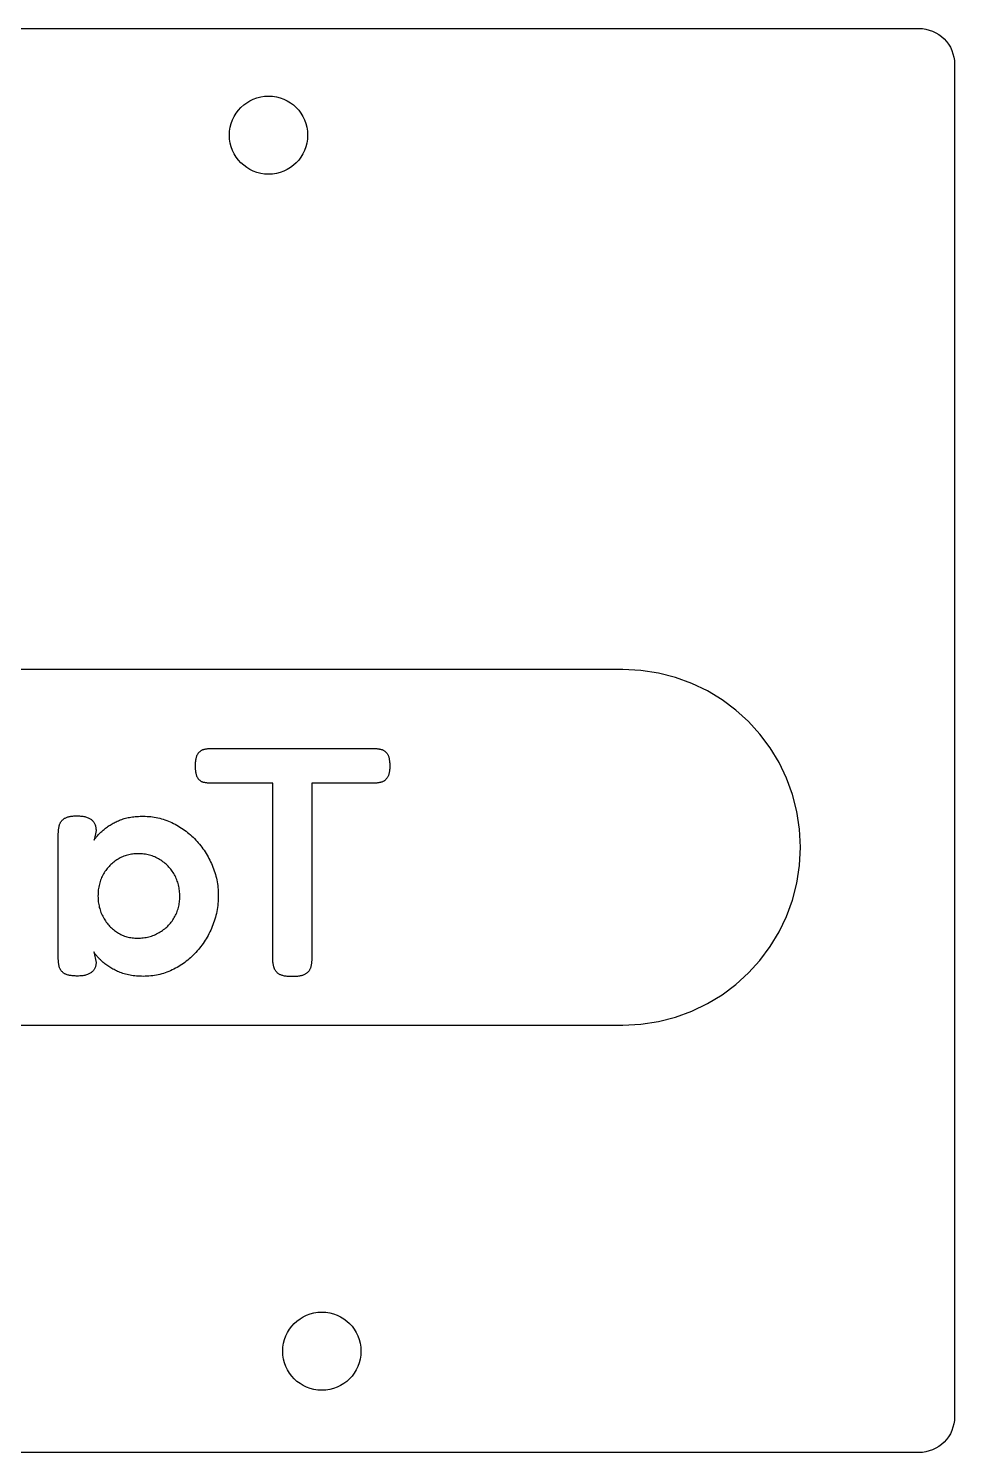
# Model space of a CAD drawing. Extents: x 3 to 102.9, y 3 to 69.3.
# Drawn here: x 76.85 to 102.9, y 29.25 to 69.3 of the extents above; entities that cross this region are included whole.
import ezdxf

# ---------------------------------------------------------------- set-up
doc = ezdxf.new("R2010")
doc.units = 0
doc.layers.add('CUT', color=1, linetype='CONTINUOUS')
doc.layers.add('ENGRAVE', color=7, linetype='CONTINUOUS')

msp = doc.modelspace()

# ---------------------------------------------------------------- linework, layer by layer
at = {"layer": 'CUT'}
msp.add_lwpolyline([(4, 69.3), (9.7, 69.3), (9.7, 66.3), (23.5, 66.3), (23.5, 69.3), (101.9, 69.3, -0.414214), (102.9, 68.3), (102.9, 30.25, -0.414214), (101.9, 29.25), (4, 29.25, -0.414214), (3, 30.25), (3, 68.3, -0.414214)], format="xyb", close=True, dxfattribs=at)
for centre in [(83.6, 66.3), (85.1, 32.1)]:
    msp.add_circle(centre, 1.1, dxfattribs=at)
at = {"layer": 'ENGRAVE'}
msp.add_lwpolyline([(66.274, 41.272), (93.566, 41.272), (94.077, 41.2978), (94.5733, 41.3736), (95.0523, 41.4969), (95.5116, 41.6651), (95.9487, 41.8758), (96.3609, 42.1263), (96.7459, 42.4142), (97.101, 42.737), (97.4238, 43.0921), (97.7117, 43.4771), (97.9622, 43.8893), (98.1729, 44.3264), (98.3411, 44.7857), (98.4644, 45.2647), (98.5402, 45.761), (98.566, 46.272), (98.5402, 46.783), (98.4644, 47.2793), (98.3411, 47.7583), (98.1729, 48.2176), (97.9622, 48.6547), (97.7117, 49.0669), (97.4238, 49.4519), (97.101, 49.807), (96.7459, 50.1298), (96.3609, 50.4177), (95.9487, 50.6682), (95.5116, 50.8789), (95.0523, 51.0471), (94.5733, 51.1704), (94.077, 51.2462), (93.566, 51.272), (72.207, 51.272)], dxfattribs=at)
for points in [[(82.02, 49.053), (86.524, 49.053), (86.5399, 49.0529), (86.5557, 49.0526), (86.5714, 49.0521), (86.587, 49.0513), (86.6025, 49.0504), (86.6179, 49.0492), (86.6333, 49.0478), (86.6485, 49.0463), (86.6636, 49.0445), (86.6787, 49.0425), (86.6936, 49.0402), (86.7085, 49.0378), (86.7233, 49.0352), (86.7379, 49.0323), (86.7525, 49.0293), (86.767, 49.026), (86.7811, 49.0221), (86.7947, 49.0177), (86.8081, 49.0127), (86.821, 49.007), (86.8335, 49.0008), (86.8457, 48.994), (86.8575, 48.9866), (86.8689, 48.9786), (86.8799, 48.97), (86.8905, 48.9608), (86.9007, 48.951), (86.9106, 48.9406), (86.92, 48.9296), (86.9291, 48.918), (86.9377, 48.9058), (86.946, 48.893), (86.9536, 48.8792), (86.9608, 48.8645), (86.9675, 48.8488), (86.9737, 48.8322), (86.9795, 48.8147), (86.9847, 48.7961), (86.9895, 48.7767), (86.9938, 48.7562), (86.9975, 48.7349), (87.0008, 48.7125), (87.0036, 48.6892), (87.0059, 48.6649), (87.0077, 48.6396), (87.009, 48.6134), (87.0097, 48.5862), (87.01, 48.558), (87.0097, 48.5298), (87.0089, 48.5026), (87.0076, 48.4765), (87.0057, 48.4513), (87.0033, 48.4272), (87.0003, 48.404), (86.9968, 48.3819), (86.9928, 48.3607), (86.9882, 48.3406), (86.983, 48.3215), (86.9774, 48.3034), (86.9712, 48.2863), (86.9644, 48.2702), (86.9572, 48.2551), (86.9494, 48.2411), (86.941, 48.228), (86.9322, 48.2156), (86.9231, 48.2037), (86.9137, 48.1925), (86.904, 48.1818), (86.894, 48.1718), (86.8837, 48.1623), (86.873, 48.1534), (86.862, 48.1451), (86.8507, 48.1374), (86.839, 48.1302), (86.827, 48.1236), (86.8147, 48.1176), (86.8021, 48.1121), (86.7891, 48.1072), (86.7757, 48.1028), (86.762, 48.099), (86.7482, 48.0957), (86.7343, 48.0927), (86.7202, 48.0898), (86.706, 48.0872), (86.6916, 48.0848), (86.677, 48.0825), (86.6623, 48.0805), (86.6475, 48.0787), (86.6325, 48.0772), (86.6174, 48.0758), (86.6022, 48.0746), (86.5868, 48.0737), (86.5713, 48.0729), (86.5556, 48.0724), (86.5399, 48.0721), (86.524, 48.072), (84.818, 48.072), (84.818, 43.192), (84.8179, 43.1726), (84.8176, 43.1535), (84.817, 43.1347), (84.8163, 43.116), (84.8153, 43.0977), (84.8142, 43.0796), (84.8127, 43.0617), (84.8111, 43.0441), (84.8093, 43.0268), (84.8072, 43.0096), (84.8049, 42.9928), (84.8024, 42.9761), (84.7996, 42.9597), (84.7967, 42.9436), (84.7934, 42.9277), (84.79, 42.912), (84.7863, 42.8968), (84.7818, 42.882), (84.7766, 42.8675), (84.7707, 42.8533), (84.764, 42.8395), (84.7567, 42.8261), (84.7486, 42.813), (84.7398, 42.8002), (84.7302, 42.7879), (84.7199, 42.7758), (84.7089, 42.7641), (84.6972, 42.7528), (84.6847, 42.7418), (84.6715, 42.7312), (84.6576, 42.7209), (84.643, 42.711), (84.6277, 42.7016), (84.6114, 42.6927), (84.594, 42.6845), (84.5757, 42.6769), (84.5563, 42.6699), (84.536, 42.6635), (84.5146, 42.6577), (84.4922, 42.6525), (84.4689, 42.6479), (84.4445, 42.644), (84.4191, 42.6406), (84.3927, 42.6379), (84.3653, 42.6357), (84.3369, 42.6342), (84.3074, 42.6333), (84.277, 42.633), (84.2442, 42.6333), (84.2126, 42.6341), (84.1823, 42.6355), (84.1531, 42.6375), (84.1251, 42.6401), (84.0983, 42.6432), (84.0727, 42.6469), (84.0482, 42.6511), (84.025, 42.656), (84.003, 42.6614), (83.9822, 42.6674), (83.9626, 42.6739), (83.9441, 42.6811), (83.9269, 42.6888), (83.9108, 42.6971), (83.896, 42.706), (83.8819, 42.7154), (83.8684, 42.7252), (83.8556, 42.7353), (83.8435, 42.7459), (83.832, 42.7569), (83.8212, 42.7682), (83.811, 42.78), (83.8015, 42.7921), (83.7926, 42.8046), (83.7844, 42.8176), (83.7769, 42.8308), (83.77, 42.8445), (83.7638, 42.8586), (83.7582, 42.873), (83.7533, 42.8878), (83.749, 42.903), (83.7452, 42.9187), (83.7416, 42.9346), (83.7382, 42.9507), (83.7351, 42.9671), (83.7323, 42.9838), (83.7296, 43.0006), (83.7273, 43.0178), (83.7251, 43.0351), (83.7232, 43.0527), (83.7216, 43.0706), (83.7202, 43.0887), (83.719, 43.107), (83.7182, 43.1257), (83.7175, 43.1445), (83.7171, 43.1636), (83.717, 43.183), (83.717, 48.072), (82.029, 48.072), (82.012, 48.0721), (81.9953, 48.0723), (81.9787, 48.0728), (81.9623, 48.0733), (81.9461, 48.0741), (81.9301, 48.0751), (81.9143, 48.0762), (81.8988, 48.0775), (81.8834, 48.079), (81.8682, 48.0807), (81.8533, 48.0826), (81.8386, 48.0847), (81.8241, 48.0869), (81.8098, 48.0894), (81.7958, 48.0921), (81.782, 48.095), (81.7683, 48.0981), (81.755, 48.1019), (81.7421, 48.1064), (81.7295, 48.1115), (81.7173, 48.1172), (81.7054, 48.1236), (81.694, 48.1307), (81.6829, 48.1384), (81.6721, 48.1467), (81.6618, 48.1557), (81.6517, 48.1653), (81.6421, 48.1756), (81.6328, 48.1865), (81.6238, 48.198), (81.6152, 48.2102), (81.607, 48.223), (81.5994, 48.2366), (81.5922, 48.2512), (81.5855, 48.2668), (81.5793, 48.2834), (81.5735, 48.3009), (81.5683, 48.3194), (81.5635, 48.3389), (81.5593, 48.3594), (81.5555, 48.3808), (81.5522, 48.4032), (81.5494, 48.4266), (81.5471, 48.451), (81.5453, 48.4763), (81.544, 48.5025), (81.5433, 48.5298), (81.543, 48.558), (81.5433, 48.5862), (81.544, 48.6134), (81.5453, 48.6396), (81.5471, 48.6649), (81.5494, 48.6892), (81.5522, 48.7125), (81.5555, 48.7349), (81.5592, 48.7562), (81.5635, 48.7767), (81.5683, 48.7961), (81.5735, 48.8147), (81.5793, 48.8322), (81.5855, 48.8488), (81.5922, 48.8645), (81.5994, 48.8792), (81.607, 48.893), (81.6152, 48.9058), (81.6238, 48.918), (81.6327, 48.9296), (81.6419, 48.9406), (81.6514, 48.951), (81.6612, 48.9608), (81.6714, 48.97), (81.6819, 48.9786), (81.6927, 48.9866), (81.7038, 48.994), (81.7152, 49.0008), (81.727, 49.007), (81.739, 49.0127), (81.7514, 49.0177), (81.764, 49.0221), (81.777, 49.026), (81.7903, 49.0293), (81.8038, 49.0323), (81.8175, 49.0352), (81.8316, 49.0378), (81.8458, 49.0402), (81.8604, 49.0425), (81.8752, 49.0445), (81.8902, 49.0462), (81.9056, 49.0478), (81.9211, 49.0492), (81.937, 49.0504), (81.9531, 49.0513), (81.9694, 49.0521), (81.986, 49.0526), (82.0029, 49.0529)], [(78.223, 42.651), (78.1915, 42.6513), (78.1611, 42.6521), (78.1318, 42.6535), (78.1036, 42.6555), (78.0765, 42.6581), (78.0505, 42.6612), (78.0256, 42.6649), (78.0018, 42.6691), (77.9791, 42.674), (77.9575, 42.6794), (77.937, 42.6854), (77.9176, 42.6919), (77.8993, 42.6991), (77.8821, 42.7068), (77.866, 42.7151), (77.851, 42.724), (77.8371, 42.7334), (77.8239, 42.7433), (77.8113, 42.7536), (77.7994, 42.7643), (77.7882, 42.7754), (77.7777, 42.787), (77.7678, 42.7991), (77.7586, 42.8115), (77.7501, 42.8244), (77.7422, 42.8377), (77.735, 42.8514), (77.7285, 42.8655), (77.7226, 42.88), (77.7174, 42.8949), (77.7129, 42.9103), (77.709, 42.926), (77.7057, 42.9422), (77.7027, 42.9587), (77.6998, 42.9753), (77.6972, 42.9922), (77.6948, 43.0093), (77.6925, 43.0265), (77.6905, 43.044), (77.6887, 43.0617), (77.6872, 43.0797), (77.6858, 43.0978), (77.6846, 43.1161), (77.6837, 43.1347), (77.6829, 43.1534), (77.6824, 43.1724), (77.6821, 43.1916), (77.682, 43.211), (77.682, 46.568), (77.6821, 46.5885), (77.6824, 46.6087), (77.6829, 46.6287), (77.6837, 46.6485), (77.6846, 46.6679), (77.6858, 46.6872), (77.6872, 46.7061), (77.6887, 46.7249), (77.6905, 46.7434), (77.6925, 46.7616), (77.6948, 46.7796), (77.6972, 46.7974), (77.6998, 46.8149), (77.7027, 46.8322), (77.7057, 46.8492), (77.709, 46.866), (77.7129, 46.8823), (77.7173, 46.8982), (77.7224, 46.9137), (77.7282, 46.9288), (77.7345, 46.9435), (77.7415, 46.9577), (77.7491, 46.9716), (77.7574, 46.985), (77.7663, 46.998), (77.7758, 47.0106), (77.786, 47.0227), (77.7969, 47.0345), (77.8084, 47.0458), (77.8206, 47.0566), (77.8335, 47.067), (77.847, 47.077), (77.8613, 47.0864), (77.8767, 47.0953), (77.8932, 47.1035), (77.911, 47.1111), (77.9298, 47.1181), (77.9498, 47.1245), (77.971, 47.1303), (77.9934, 47.1355), (78.0169, 47.1401), (78.0415, 47.144), (78.0674, 47.1474), (78.0944, 47.1501), (78.1225, 47.1523), (78.1518, 47.1538), (78.1823, 47.1547), (78.214, 47.155), (78.2477, 47.1546), (78.2804, 47.1533), (78.3119, 47.1512), (78.3422, 47.1483), (78.3714, 47.1445), (78.3995, 47.1399), (78.4265, 47.1345), (78.4522, 47.1282), (78.4769, 47.1212), (78.5004, 47.1133), (78.5227, 47.1046), (78.5439, 47.0951), (78.5639, 47.0848), (78.5828, 47.0737), (78.6005, 47.0617), (78.617, 47.049), (78.6326, 47.0355), (78.6472, 47.0212), (78.6608, 47.0062), (78.6734, 46.9903), (78.685, 46.9738), (78.6956, 46.9564), (78.7052, 46.9383), (78.7137, 46.9195), (78.7213, 46.8999), (78.7279, 46.8796), (78.7334, 46.8585), (78.7379, 46.8367), (78.7415, 46.8141), (78.744, 46.7908), (78.7455, 46.7668), (78.746, 46.742), (78.691, 46.476), (78.7061, 46.4966), (78.7217, 46.517), (78.7378, 46.5374), (78.7544, 46.5576), (78.7715, 46.5777), (78.7891, 46.5977), (78.8072, 46.6176), (78.8259, 46.6374), (78.845, 46.6571), (78.8647, 46.6766), (78.8848, 46.6961), (78.9055, 46.7155), (78.9266, 46.7348), (78.9482, 46.7539), (78.9704, 46.773), (78.993, 46.792), (79.0164, 46.8107), (79.0403, 46.8291), (79.0648, 46.847), (79.09, 46.8646), (79.1157, 46.8817), (79.142, 46.8985), (79.1689, 46.9148), (79.1964, 46.9308), (79.2245, 46.9463), (79.2532, 46.9615), (79.2825, 46.9762), (79.3124, 46.9906), (79.3429, 47.0045), (79.374, 47.0181), (79.4057, 47.0312), (79.438, 47.044), (79.4711, 47.0563), (79.5051, 47.0679), (79.54, 47.0786), (79.5758, 47.0885), (79.6125, 47.0976), (79.6502, 47.1058), (79.6887, 47.1133), (79.7281, 47.12), (79.7685, 47.1259), (79.8097, 47.131), (79.8519, 47.1353), (79.8949, 47.1388), (79.9388, 47.1415), (79.9837, 47.1434), (80.0294, 47.1446), (80.076, 47.145), (80.1285, 47.1443), (80.1807, 47.1422), (80.2326, 47.1388), (80.2841, 47.1339), (80.3354, 47.1277), (80.3863, 47.12), (80.4369, 47.111), (80.4871, 47.1005), (80.5371, 47.0886), (80.5867, 47.0754), (80.636, 47.0607), (80.685, 47.0446), (80.7337, 47.0271), (80.7821, 47.0081), (80.8302, 46.9878), (80.878, 46.966), (80.9253, 46.9432), (80.9719, 46.9193), (81.0178, 46.8944), (81.063, 46.8685), (81.1076, 46.8415), (81.1515, 46.8135), (81.1946, 46.7845), (81.2371, 46.7544), (81.2789, 46.7232), (81.32, 46.6911), (81.3604, 46.6578), (81.4001, 46.6236), (81.4392, 46.5883), (81.4775, 46.5519), (81.5151, 46.5145), (81.552, 46.476), (81.5883, 46.4367), (81.6235, 46.3966), (81.6578, 46.3559), (81.6912, 46.3146), (81.7235, 46.2725), (81.7549, 46.2298), (81.7853, 46.1863), (81.8148, 46.1423), (81.8432, 46.0975), (81.8708, 46.052), (81.8973, 46.0059), (81.923, 45.9591), (81.9476, 45.9116), (81.9714, 45.8634), (81.9942, 45.8145), (82.016, 45.765), (82.0365, 45.7149), (82.0557, 45.6645), (82.0736, 45.6136), (82.0901, 45.5623), (82.1053, 45.5107), (82.1191, 45.4586), (82.1317, 45.4062), (82.1429, 45.3534), (82.1528, 45.3002), (82.1613, 45.2466), (82.1686, 45.1926), (82.1745, 45.1382), (82.1791, 45.0835), (82.1824, 45.0284), (82.1843, 44.9729), (82.185, 44.917), (82.1843, 44.8587), (82.1824, 44.8009), (82.1791, 44.7436), (82.1745, 44.6867), (82.1686, 44.6304), (82.1613, 44.5744), (82.1528, 44.519), (82.1429, 44.464), (82.1317, 44.4095), (82.1191, 44.3554), (82.1053, 44.3019), (82.0901, 44.2487), (82.0736, 44.1961), (82.0557, 44.1439), (82.0365, 44.0922), (82.016, 44.041), (81.9942, 43.9902), (81.9715, 43.9401), (81.9478, 43.8908), (81.9233, 43.8422), (81.8979, 43.7944), (81.8716, 43.7473), (81.8443, 43.7009), (81.8161, 43.6552), (81.787, 43.6103), (81.757, 43.5661), (81.726, 43.5227), (81.6941, 43.4799), (81.6613, 43.4379), (81.6275, 43.3965), (81.5927, 43.3559), (81.557, 43.316), (81.5205, 43.277), (81.4832, 43.239), (81.4453, 43.2022), (81.4066, 43.1664), (81.3672, 43.1317), (81.3272, 43.098), (81.2864, 43.0655), (81.2449, 43.034), (81.2027, 43.0036), (81.1597, 42.9743), (81.1161, 42.946), (81.0717, 42.9189), (81.0266, 42.8928), (80.9808, 42.8678), (80.9343, 42.8439), (80.887, 42.821), (80.8394, 42.7992), (80.7913, 42.7789), (80.7428, 42.7599), (80.6939, 42.7424), (80.6446, 42.7263), (80.5949, 42.7116), (80.5448, 42.6984), (80.4942, 42.6865), (80.4433, 42.676), (80.392, 42.667), (80.3403, 42.6593), (80.2882, 42.6531), (80.2357, 42.6482), (80.1829, 42.6448), (80.1296, 42.6427), (80.076, 42.642), (80.026, 42.6425), (79.977, 42.6439), (79.9288, 42.6463), (79.8816, 42.6497), (79.8353, 42.654), (79.7899, 42.6593), (79.7455, 42.6656), (79.702, 42.6729), (79.6594, 42.6811), (79.6178, 42.6903), (79.5771, 42.7005), (79.5374, 42.7116), (79.4986, 42.7237), (79.4608, 42.7368), (79.4239, 42.7509), (79.388, 42.766), (79.3528, 42.7815), (79.3185, 42.7974), (79.285, 42.8135), (79.2524, 42.8299), (79.2207, 42.8467), (79.1899, 42.8637), (79.1599, 42.881), (79.1307, 42.8986), (79.1025, 42.9165), (79.0751, 42.9347), (79.0486, 42.9532), (79.0229, 42.972), (78.9982, 42.9911), (78.9742, 43.0104), (78.9512, 43.0301), (78.929, 43.05), (78.9076, 43.0699), (78.887, 43.0895), (78.8672, 43.1087), (78.8482, 43.1276), (78.8299, 43.1462), (78.8125, 43.1645), (78.7958, 43.1825), (78.7799, 43.2001), (78.7648, 43.2175), (78.7504, 43.2345), (78.7369, 43.2512), (78.7241, 43.2675), (78.7121, 43.2836), (78.701, 43.2994), (78.6906, 43.3148), (78.681, 43.33), (78.746, 43.027), (78.7455, 43.0055), (78.744, 42.9846), (78.7415, 42.9643), (78.7379, 42.9445), (78.7334, 42.9253), (78.7279, 42.9067), (78.7213, 42.8886), (78.7137, 42.8711), (78.7052, 42.8542), (78.6956, 42.8379), (78.685, 42.8221), (78.6734, 42.8069), (78.6608, 42.7923), (78.6472, 42.7783), (78.6326, 42.7649), (78.617, 42.752), (78.6005, 42.7398), (78.5829, 42.7284), (78.5642, 42.7178), (78.5445, 42.708), (78.5236, 42.6989), (78.5017, 42.6906), (78.4786, 42.6831), (78.4545, 42.6764), (78.4293, 42.6704), (78.403, 42.6653), (78.3757, 42.6609), (78.3473, 42.6574), (78.3178, 42.6546), (78.2873, 42.6526), (78.2557, 42.6514)], [(79.911, 43.715), (79.9531, 43.7156), (79.9947, 43.7174), (80.0357, 43.7205), (80.0762, 43.7247), (80.1161, 43.7302), (80.1555, 43.7369), (80.1944, 43.7449), (80.2327, 43.754), (80.2705, 43.7644), (80.3078, 43.7759), (80.3445, 43.7887), (80.3807, 43.8027), (80.4163, 43.818), (80.4514, 43.8344), (80.486, 43.8521), (80.52, 43.871), (80.5535, 43.8909), (80.586, 43.9117), (80.6177, 43.9334), (80.6485, 43.9559), (80.6783, 43.9793), (80.7072, 44.0036), (80.7353, 44.0287), (80.7624, 44.0546), (80.7886, 44.0814), (80.8139, 44.1091), (80.8383, 44.1376), (80.8619, 44.167), (80.8845, 44.1972), (80.9062, 44.2283), (80.9271, 44.2602), (80.947, 44.293), (80.9659, 44.3264), (80.9836, 44.3604), (81, 44.3949), (81.0152, 44.4299), (81.0293, 44.4654), (81.0421, 44.5014), (81.0536, 44.5379), (81.064, 44.5749), (81.0731, 44.6124), (81.0811, 44.6504), (81.0878, 44.6889), (81.0932, 44.728), (81.0975, 44.7675), (81.1006, 44.8075), (81.1024, 44.848), (81.103, 44.889), (81.1024, 44.9311), (81.1006, 44.9727), (81.0976, 45.0138), (81.0935, 45.0543), (81.0881, 45.0944), (81.0816, 45.1339), (81.0739, 45.1728), (81.065, 45.2112), (81.0549, 45.2491), (81.0437, 45.2865), (81.0313, 45.3233), (81.0178, 45.3595), (81.0031, 45.3952), (80.9872, 45.4304), (80.9702, 45.465), (80.952, 45.499), (80.9326, 45.5323), (80.9123, 45.5648), (80.8912, 45.5964), (80.8691, 45.6272), (80.8461, 45.6572), (80.8223, 45.6863), (80.7975, 45.7145), (80.7719, 45.7419), (80.7453, 45.7684), (80.7178, 45.7941), (80.6895, 45.8189), (80.6602, 45.8428), (80.63, 45.8659), (80.5989, 45.8881), (80.5669, 45.9095), (80.534, 45.93), (80.5005, 45.9494), (80.4665, 45.9676), (80.4318, 45.9846), (80.3966, 46.0003), (80.3608, 46.0148), (80.3244, 46.028), (80.2874, 46.0399), (80.2499, 46.0506), (80.2118, 46.0601), (80.1731, 46.0683), (80.1338, 46.0752), (80.094, 46.0809), (80.0536, 46.0853), (80.0126, 46.0885), (79.9711, 46.0904), (79.929, 46.091), (79.8902, 46.0904), (79.8519, 46.0886), (79.8141, 46.0856), (79.7767, 46.0815), (79.7399, 46.0761), (79.7034, 46.0695), (79.6675, 46.0618), (79.632, 46.0529), (79.597, 46.0428), (79.5624, 46.0315), (79.5284, 46.019), (79.4948, 46.0054), (79.4616, 45.9905), (79.4289, 45.9745), (79.3967, 45.9574), (79.365, 45.939), (79.3339, 45.9196), (79.3035, 45.8993), (79.2739, 45.8782), (79.245, 45.8561), (79.2169, 45.8332), (79.1895, 45.8093), (79.1629, 45.7846), (79.137, 45.759), (79.1119, 45.7325), (79.0875, 45.7051), (79.0639, 45.6768), (79.041, 45.6476), (79.0189, 45.6176), (78.9975, 45.5866), (78.9769, 45.5547), (78.957, 45.522), (78.9381, 45.4884), (78.9204, 45.4542), (78.904, 45.4192), (78.8888, 45.3834), (78.8747, 45.347), (78.8619, 45.3098), (78.8504, 45.2719), (78.84, 45.2332), (78.8309, 45.1939), (78.8229, 45.1538), (78.8162, 45.113), (78.8107, 45.0714), (78.8065, 45.0292), (78.8034, 44.9862), (78.8016, 44.9424), (78.801, 44.898), (78.8016, 44.857), (78.8033, 44.8164), (78.8063, 44.7764), (78.8104, 44.7367), (78.8157, 44.6976), (78.8221, 44.6589), (78.8298, 44.6207), (78.8386, 44.5829), (78.8486, 44.5456), (78.8598, 44.5087), (78.8722, 44.4723), (78.8858, 44.4363), (78.9006, 44.4008), (78.9165, 44.3658), (78.9337, 44.3312), (78.952, 44.297), (78.9713, 44.2637), (78.9914, 44.2313), (79.0122, 44.1998), (79.0337, 44.1691), (79.0561, 44.1394), (79.0791, 44.1105), (79.1029, 44.0826), (79.1275, 44.0555), (79.1528, 44.0293), (79.1789, 44.004), (79.2057, 43.9796), (79.2332, 43.9561), (79.2616, 43.9335), (79.2906, 43.9118), (79.3204, 43.8909), (79.351, 43.871), (79.3822, 43.8521), (79.4139, 43.8344), (79.4461, 43.818), (79.4789, 43.8027), (79.5121, 43.7887), (79.5459, 43.7759), (79.5801, 43.7644), (79.6149, 43.754), (79.6501, 43.7449), (79.6859, 43.7369), (79.7222, 43.7302), (79.759, 43.7247), (79.7962, 43.7205), (79.834, 43.7174), (79.8722, 43.7156)]]:
    msp.add_lwpolyline(points, close=True, dxfattribs=at)

doc.saveas('drawing.dxf')
